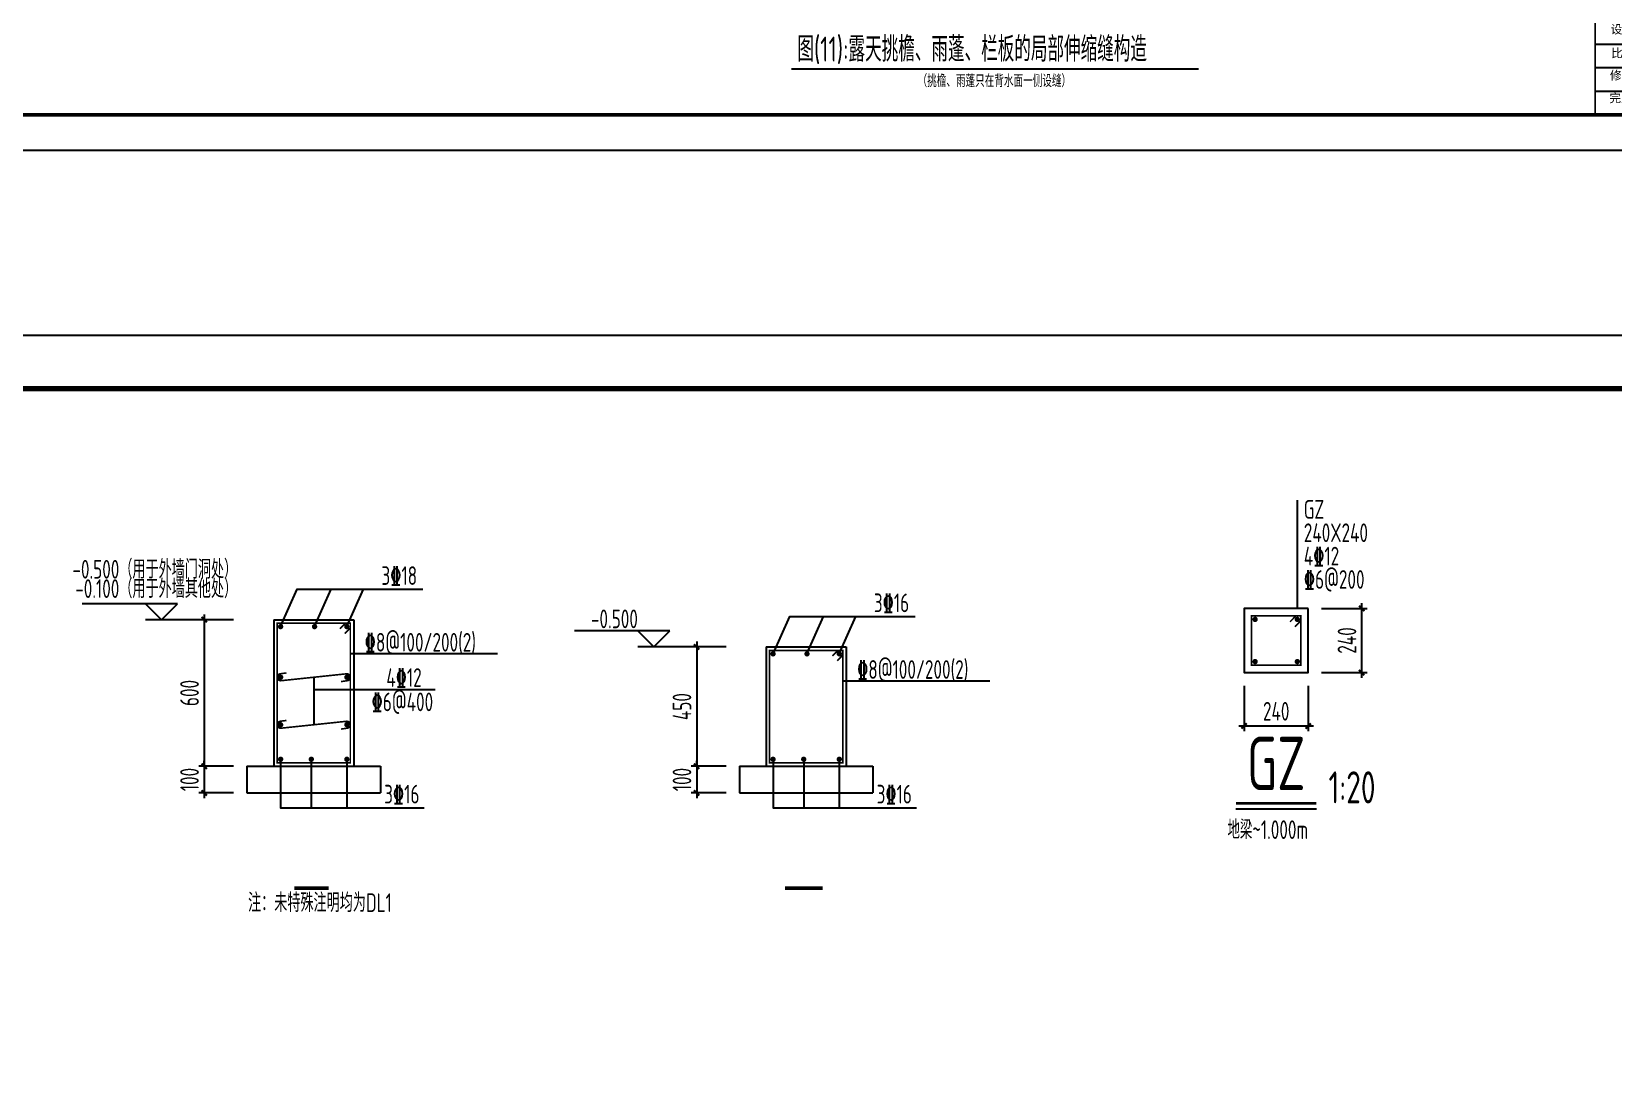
# Model space of a CAD drawing. Extents: x 2303022 to 2899168, y 17226141 to 18257813.
# Drawn here: x 2568410 to 2612821, y 18121100 to 18150074 of the extents above; entities that cross this region are included whole.
import ezdxf
from ezdxf.enums import TextEntityAlignment as Align

# ---------------------------------------------------------------- set-up
doc = ezdxf.new("R2010")
doc.units = 0
doc.header["$LTSCALE"] = 1000
doc.header["$MEASUREMENT"] = 0
doc.layers.get('Defpoints').update_dxf_attribs({"color": 250})
for name, color, linetype in [('3T_BAR', 7, 'Continuous'), ('COLU_DE', 7, 'Continuous'), ('COLU_DE_DIM', 3, 'Continuous'), ('COLU_DE_NUM', 7, 'Continuous'), ('COLU_DE_REIN', 1, 'Continuous'), ('COLU_DE_TEXT', 7, 'Continuous'), ('dim', 7, 'Continuous'), ('DIM_SYMB', 165, 'Continuous'), ('LVTRY', 6, 'Continuous'), ('REIN', 1, 'Continuous'), ('TEXT', 7, 'Continuous'), ('THIN', 7, 'Continuous'), ('TK', 4, 'Continuous'), ('沉降观测-室外', 9, 'Continuous')]:
    doc.layers.add(name, color=color, linetype=linetype)
doc.styles.add('TSSD_Dimension', font='Tssdeng.shx', dxfattribs={"width": 0.7, "bigfont": 'hztxt.shx'})
doc.styles.add('TSSD_Label', font='tssdeng.shx', dxfattribs={"width": 0.7, "bigfont": 'hztxt.shx'})
doc.styles.add('TSSD_REIN', font='tssdeng.shx', dxfattribs={"width": 0.7, "bigfont": 'tssdchn.shx'})
doc.styles.add('图签宋体', font='', dxfattribs={"height": 300})
doc.styles.get('图签宋体').set_extended_font_data('NSimSun')
doc.dimstyles.new('TSSD_100_100', dxfattribs={"dimtxt": 350, "dimasz": 100, "dimexe": 100, "dimexo": 250, "dimgap": 100, "dimtad": 1, "dimdec": 0, "dimzin": 0, "dimdsep": 46, "dimtxsty": 'TSSD_Dimension', "dimblk": 'ARCHTICK', "dimblk1": 'ARCHTICK', "dimblk2": 'ARCHTICK', "dimcen": 0, "dimdle": 100, "dimclrt": 7, "dimadec": 0, "dimazin": 0, "dimtfac": 1, "dimtdec": 0, "dimtix": 1, "dimtmove": 2, "dimatfit": 3, "dimldrblk": 'ARCHTICK', "dimfxl": 0, "dimtolj": 1, "dimtzin": 0, "dimarcsym": 0})
doc.dimstyles.new('TSSD_20_150', dxfattribs={"dimtxt": 525, "dimasz": 150, "dimexe": 150, "dimexo": 375, "dimgap": 150, "dimtad": 1, "dimdec": 0, "dimlfac": 0.133333, "dimzin": 0, "dimdsep": 46, "dimtxsty": 'TSSD_Dimension', "dimblk": 'ARCHTICK', "dimblk1": 'ARCHTICK', "dimblk2": 'ARCHTICK', "dimcen": 0, "dimdle": 150, "dimclrt": 7, "dimadec": 0, "dimazin": 0, "dimtfac": 1, "dimtdec": 0, "dimtix": 1, "dimtmove": 2, "dimatfit": 3, "dimfxl": 0, "dimtolj": 1, "dimtzin": 0, "dimarcsym": 0})

# ---------------------------------------------------------------- blocks, each defined once
blk = doc.blocks.new('_ArchTick')
at = {"color": 0, "linetype": 'ByBlock', "const_width": 0.4}
blk.add_lwpolyline([(-0.5, -0.5), (0.5, 0.5)], dxfattribs=at)
blk = doc.blocks.new('*D666')
at = {"layer": 'Defpoints', "color": 0}
for p in [(4313441, 19386965), (4312641, 19384222), (4313441, 19384222)]:
    blk.add_point(p, dxfattribs=at)
at = {"layer": 'dim', "color": 0, "lineweight": -2}
for p, q in [((4312641, 19387065), (4312641, 19384122)), ((4313191, 19386965), (4312541, 19386965)), ((4313191, 19384222), (4312541, 19384222))]:
    blk.add_line(p, q, dxfattribs=at)
at = {"layer": 'dim', "color": 0, "lineweight": -2, "xscale": 100, "yscale": 100, "zscale": 100}
for p, rotation in [((4312641, 19386965), 90), ((4312641, 19384222), 270)]:
    blk.add_blockref('_ArchTick', p, dxfattribs=dict(at, rotation=rotation))
at = {"layer": 'dim', "color": 7, "insert": (4312366, 19385593), "char_height": 350, "attachment_point": 5, "rotation": 90, "style": 'TSSD_Dimension'}
blk.add_mtext('\\A1;600', dxfattribs=at)
blk = doc.blocks.new('*D667')
at = {"layer": 'Defpoints', "color": 0}
for p in [(4313441, 19384222), (4312641, 19383722), (4313441, 19383722)]:
    blk.add_point(p, dxfattribs=at)
at = {"layer": 'dim', "color": 0, "lineweight": -2}
for p, q in [((4313191, 19384222), (4312541, 19384222)), ((4312641, 19384222), (4312641, 19384322)), ((4312641, 19384222), (4312641, 19383722)), ((4313191, 19383722), (4312541, 19383722)), ((4312641, 19383722), (4312641, 19383622))]:
    blk.add_line(p, q, dxfattribs=at)
at = {"layer": 'dim', "color": 0, "lineweight": -2, "xscale": 100, "yscale": 100, "zscale": 100}
for p, rotation in [((4312641, 19384222), 270), ((4312641, 19383722), 90)]:
    blk.add_blockref('_ArchTick', p, dxfattribs=dict(at, rotation=rotation))
at = {"layer": 'dim', "color": 7, "insert": (4312366, 19383972), "char_height": 350, "attachment_point": 5, "rotation": 90, "style": 'TSSD_Dimension'}
blk.add_mtext('\\A1;100', dxfattribs=at)
blk = doc.blocks.new('*D668')
at = {"layer": 'Defpoints', "color": 0}
for p in [(4322659, 19386455), (4321859, 19384222), (4322659, 19384222)]:
    blk.add_point(p, dxfattribs=at)
at = {"layer": 'dim', "color": 0, "lineweight": -2}
for p, q in [((4321859, 19386555), (4321859, 19384122)), ((4322409, 19386455), (4321759, 19386455)), ((4322409, 19384222), (4321759, 19384222))]:
    blk.add_line(p, q, dxfattribs=at)
at = {"layer": 'dim', "color": 0, "lineweight": -2, "xscale": 100, "yscale": 100, "zscale": 100}
for p, rotation in [((4321859, 19386455), 90), ((4321859, 19384222), 270)]:
    blk.add_blockref('_ArchTick', p, dxfattribs=dict(at, rotation=rotation))
at = {"layer": 'dim', "color": 7, "insert": (4321584, 19385338), "char_height": 350, "attachment_point": 5, "rotation": 90, "style": 'TSSD_Dimension'}
blk.add_mtext('\\A1;450', dxfattribs=at)
blk = doc.blocks.new('*D669')
at = {"layer": 'Defpoints', "color": 0}
for p in [(4322659, 19384222), (4321859, 19383722), (4322659, 19383722)]:
    blk.add_point(p, dxfattribs=at)
at = {"layer": 'dim', "color": 0, "lineweight": -2}
for p, q in [((4322409, 19384222), (4321759, 19384222)), ((4321859, 19384222), (4321859, 19384322)), ((4321859, 19384222), (4321859, 19383722)), ((4322409, 19383722), (4321759, 19383722)), ((4321859, 19383722), (4321859, 19383622))]:
    blk.add_line(p, q, dxfattribs=at)
at = {"layer": 'dim', "color": 0, "lineweight": -2, "xscale": 100, "yscale": 100, "zscale": 100}
for p, rotation in [((4321859, 19384222), 270), ((4321859, 19383722), 90)]:
    blk.add_blockref('_ArchTick', p, dxfattribs=dict(at, rotation=rotation))
at = {"layer": 'dim', "color": 7, "insert": (4321584, 19383972), "char_height": 350, "attachment_point": 5, "rotation": 90, "style": 'TSSD_Dimension'}
blk.add_mtext('\\A1;100', dxfattribs=at)
blk = doc.blocks.new('*D373')
at = {"layer": 'COLU_DE_DIM', "color": 0, "lineweight": -2}
for p, q in [((2604629, 18133875), (2605904, 18133875)), ((2605754, 18131925), (2605754, 18134025)), ((2604629, 18132075), (2605904, 18132075))]:
    blk.add_line(p, q, dxfattribs=at)
at = {"layer": 'Defpoints', "color": 0}
for p in [(2604254, 18133875), (2605754, 18133875), (2604254, 18132075)]:
    blk.add_point(p, dxfattribs=at)
at = {"layer": 'COLU_DE_DIM', "color": 0, "lineweight": -2, "xscale": 150, "yscale": 150, "zscale": 150}
for p, rotation in [((2605754, 18133875), 90), ((2605754, 18132075), 270)]:
    blk.add_blockref('_ArchTick', p, dxfattribs=dict(at, rotation=rotation))
at = {"layer": 'COLU_DE_DIM', "color": 7, "insert": (2605342, 18132975), "char_height": 525, "attachment_point": 5, "rotation": 90, "style": 'TSSD_Dimension'}
blk.add_mtext('\\A1;240', dxfattribs=at)
blk = doc.blocks.new('*D374')
at = {"layer": 'COLU_DE_DIM', "color": 0, "lineweight": -2}
for p, q in [((2602454, 18131700), (2602454, 18130425)), ((2604254, 18131700), (2604254, 18130425)), ((2602304, 18130575), (2604404, 18130575))]:
    blk.add_line(p, q, dxfattribs=at)
at = {"layer": 'Defpoints', "color": 0}
for p in [(2602454, 18132075), (2604254, 18132075), (2604254, 18130575)]:
    blk.add_point(p, dxfattribs=at)
at = {"layer": 'COLU_DE_DIM', "color": 0, "lineweight": -2, "xscale": 150, "yscale": 150, "zscale": 150, "rotation": 180}
blk.add_blockref('_ArchTick', (2602454, 18130575), dxfattribs=at)
at = {"layer": 'COLU_DE_DIM', "color": 0, "lineweight": -2, "xscale": 150, "yscale": 150, "zscale": 150}
blk.add_blockref('_ArchTick', (2604254, 18130575), dxfattribs=at)
at = {"layer": 'COLU_DE_DIM', "color": 7, "insert": (2603354, 18130987), "char_height": 525, "attachment_point": 5, "style": 'TSSD_Dimension'}
blk.add_mtext('\\A1;240', dxfattribs=at)
blk = doc.blocks.new('GeYuanFrame_32285100', base_point=(20.09, 4.53))
at = {"layer": 'TK'}
blk.add_lwpolyline([(20.09, 4.53), (20.09, 598.53), (861.09, 598.53), (861.09, 4.53)], close=True, dxfattribs=at)
at = {"layer": 'TK', "const_width": 1}
blk.add_lwpolyline([(45.09, 588.53), (851.09, 588.53), (851.09, 14.53), (45.09, 14.53)], close=True, dxfattribs=at)
blk = doc.blocks.new('GeYuanFrame_02065267', base_point=(20.09, 4.53))
at = {"layer": 'TK'}
for p, q in [((781.09, 34.37), (851.09, 34.37)), ((781.09, 27.77), (851.09, 27.77)), ((781.09, 21.17), (851.09, 21.17)), ((781.09, 14.53), (851.09, 14.53))]:
    blk.add_line(p, q, dxfattribs=at)
blk.add_lwpolyline([(20.09, 4.53), (20.09, 598.53), (861.09, 598.53), (861.09, 4.53)], close=True, dxfattribs=at)
at = {"layer": 'TK', "const_width": 1}
blk.add_lwpolyline([(45.09, 588.53), (851.09, 588.53), (851.09, 14.53), (45.09, 14.53)], close=True, dxfattribs=at)
at = {"layer": 'TK', "const_width": 0.4}
blk.add_lwpolyline([(781.09, 588.53), (781.09, 14.53)], dxfattribs=at)
at = {"layer": 'TK', "style": '图签宋体'}
for s, p in [('设计阶段', (785.45, 37.32)), ('比    例', (785.59, 30.63)), ('修改版次', (785.24, 24.41)), ('完成时间', (785.11, 18.02))]:
    blk.add_text(s, height=2.4, dxfattribs=at).set_placement(p)
blk = doc.blocks.new('2141421423')
for p, q in [((4313941.2, 19386964.9), (4313941.2, 19384221.5)), ((4313941.2, 19386964.9), (4315441.2, 19386964.9)), ((4315441.2, 19386964.9), (4315441.2, 19384221.5)), ((4315376.2, 19386332.4), (4318131.7, 19386332.4)), ((4323158.8, 19386455.4), (4323158.8, 19384221.5)), ((4323158.8, 19386455.4), (4324658.8, 19386455.4)), ((4324658.8, 19386455.4), (4324658.8, 19384221.5)), ((4314691.2, 19385887.4), (4314691.2, 19384998.3)), ((4314691.2, 19385656.5), (4316964.4, 19385656.5)), ((4324593.8, 19385822.8), (4327349.3, 19385822.8)), ((4313441.2, 19384221.5), (4313441.2, 19383721.5)), ((4313441.2, 19384221.5), (4315941.2, 19384221.5)), ((4315941.2, 19384221.5), (4315941.2, 19383721.5)), ((4322658.8, 19384221.5), (4322658.8, 19383721.5)), ((4322658.8, 19384221.5), (4325158.8, 19384221.5)), ((4325158.8, 19384221.5), (4325158.8, 19383721.5)), ((4313441.2, 19383721.5), (4315941.2, 19383721.5)), ((4322658.8, 19383721.5), (4325158.8, 19383721.5))]:
    blk.add_line(p, q)
for points in [[(4314071.2, 19386834.9), (4314382.6, 19387536.5), (4316732.5, 19387536.5)], [(4314706.4, 19386834.9), (4315017.8, 19387536.5)], [(4315311.2, 19386834.9), (4315622.6, 19387536.5)], [(4323288.8, 19386325.4), (4323600.1, 19387027), (4325950, 19387027)], [(4323924, 19386325.4), (4324235.4, 19387027)], [(4324528.8, 19386325.4), (4324840.1, 19387027)], [(4314071.2, 19384351.5), (4314071.2, 19383445.4), (4316758.3, 19383445.4)], [(4314645.5, 19384351.5), (4314645.5, 19383445.4)], [(4315311.2, 19384351.5), (4315311.2, 19383445.4)], [(4323288.8, 19384351.5), (4323288.8, 19383445.4), (4325975.9, 19383445.4)], [(4323863.1, 19384351.5), (4323863.1, 19383445.4)], [(4324528.8, 19384351.5), (4324528.8, 19383445.4)]]:
    blk.add_lwpolyline(points)
at = {"layer": 'DIM_SYMB', "const_width": 70}
for points in [[(4314328.2, 19381939.1), (4314970, 19381939.1)], [(4323514.6, 19381939.1), (4324218.8, 19381939.1)]]:
    blk.add_lwpolyline(points, dxfattribs=at)
at = {"layer": 'REIN', "const_width": 30}
for points in [[(4315180.4, 19386796), (4315284.3, 19386899.9), (4315376.2, 19386899.9), (4315376.2, 19384286.5), (4314006.2, 19384286.5), (4314006.2, 19386899.9), (4315376.2, 19386899.9), (4315376.2, 19386808.1), (4315272.3, 19386704.1)], [(4324398, 19386286.5), (4324501.9, 19386390.4), (4324593.8, 19386390.4), (4324593.8, 19384286.5), (4323223.8, 19384286.5), (4323223.8, 19386390.4), (4324593.8, 19386390.4), (4324593.8, 19386298.5), (4324489.9, 19386194.6)]]:
    blk.add_lwpolyline(points, dxfattribs=at)
at = {"layer": 'REIN', "const_width": 50}
for points in [[(4314046.2, 19386834.9, 1), (4314096.2, 19386834.9, 1)], [(4314681.4, 19386834.9, 1), (4314731.4, 19386834.9, 1)], [(4315286.2, 19386834.9, 1), (4315336.2, 19386834.9, 1)], [(4323263.8, 19386325.4, 1), (4323313.8, 19386325.4, 1)], [(4323899, 19386325.4, 1), (4323949, 19386325.4, 1)], [(4324503.8, 19386325.4, 1), (4324553.8, 19386325.4, 1)], [(4314046.2, 19385887.4, 1), (4314096.2, 19385887.4, 1)], [(4315286.2, 19385887.4, 1), (4315336.2, 19385887.4, 1)], [(4314046.2, 19384998.3, 1), (4314096.2, 19384998.3, 1)], [(4315286.2, 19384998.3, 1), (4315336.2, 19384998.3, 1)], [(4314046.2, 19384351.5, 1), (4314096.2, 19384351.5, 1)], [(4314620.5, 19384351.5, 1), (4314670.5, 19384351.5, 1)], [(4315286.2, 19384351.5, 1), (4315336.2, 19384351.5, 1)], [(4323263.8, 19384351.5, 1), (4323313.8, 19384351.5, 1)], [(4323838.1, 19384351.5, 1), (4323888.1, 19384351.5, 1)], [(4324503.8, 19384351.5, 1), (4324553.8, 19384351.5, 1)]]:
    blk.add_lwpolyline(points, format="xyb", close=True, dxfattribs=at)
at = {"layer": 'REIN', "const_width": 30}
for points in [[(4314181, 19385968.4), (4314062.2, 19385951.8, 0.9999254), (4314080.2, 19385823), (4315302.2, 19385951.8, -1.0000746), (4315320.2, 19385823), (4315201.3, 19385806.4)], [(4314181, 19385079.3), (4314062.2, 19385062.7, 0.9999254), (4314080.2, 19384933.9), (4315302.2, 19385062.7, -1.0000746), (4315320.2, 19384933.9), (4315201.3, 19384917.3)]]:
    blk.add_lwpolyline(points, format="xyb", dxfattribs=at)
at = {"layer": 'THIN'}
for p, q in [((4312141.2, 19387264.9), (4310354.7, 19387264.9)), ((4311841.2, 19386964.9), (4311541.2, 19387264.9)), ((4311841.2, 19386964.9), (4312141.2, 19387264.9)), ((4312641.2, 19386964.9), (4311541.2, 19386964.9)), ((4321358.8, 19386755.4), (4319572.3, 19386755.4)), ((4321058.8, 19386455.4), (4320758.8, 19386755.4)), ((4321058.8, 19386455.4), (4321358.8, 19386755.4)), ((4321858.8, 19386455.4), (4320758.8, 19386455.4))]:
    blk.add_line(p, q, dxfattribs=at)
at = {"layer": 'TEXT', "style": 'TSSD_REIN', "width": 0.7}
for s, p in [('3\x8418', (4315958.4, 19387615)), ('3\x8416', (4325176, 19387105.5)), ('\x848@100/200(2)', (4315644.7, 19386367.2)), ('\x848@100/200(2)', (4324862.3, 19385857.7)), ('4\x8412', (4316050, 19385706.2)), ('\x846@400', (4315773.7, 19385251)), ('3\x8416', (4316009.7, 19383523.9)), ('3\x8416', (4325227.3, 19383523.9))]:
    blk.add_text(s, height=350, dxfattribs=at).set_placement(p)
at = {"layer": 'THIN', "style": 'TSSD_Label', "width": 0.7}
for s, p in [('-0.500（用于外墙门洞处）', (4313257.5, 19387734)), ('-0.100（用于外墙其他处）', (4313257.5, 19387371.2)), ('-0.500', (4320758.8, 19386805.4)), ('注：未特殊注明均为DL1', (4316153.4, 19381492.4))]:
    blk.add_text(s, height=350, dxfattribs=at).set_placement(p, align=Align.RIGHT)
at = {"layer": 'dim'}
for base, p1, p2, text, picture, middle in [((4312641.2, 19384221.5), (4313441.2, 19386964.9), (4313441.2, 19384221.5), '600', '*D666', (4312366.2, 19385593.2)), ((4321858.8, 19384221.5), (4322658.8, 19386455.4), (4322658.8, 19384221.5), '450', '*D668', (4321583.8, 19385338.5)), ((4312641.2, 19383721.5), (4313441.2, 19384221.5), (4313441.2, 19383721.5), '100', '*D667', (4312366.2, 19383971.5)), ((4321858.8, 19383721.5), (4322658.8, 19384221.5), (4322658.8, 19383721.5), '100', '*D669', (4321583.8, 19383971.5))]:
    dim = blk.add_linear_dim(base=base, p1=p1, p2=p2, angle=90, text=text, dimstyle='TSSD_100_100', dxfattribs=at)
    dim.commit()
    dim.dimension.update_dxf_attribs({"geometry": picture, "text_midpoint": middle})

msp = doc.modelspace()

# ---------------------------------------------------------------- linework, layer by layer
at = {"layer": 'COLU_DE'}
msp.add_lwpolyline([(2604254.4, 18133874.9), (2602454.4, 18133874.9), (2602454.4, 18132074.9), (2604254.4, 18132074.9)], close=True, dxfattribs=at)
at = {"layer": 'COLU_DE_NUM'}
msp.add_line((2602223.6, 18128249.9), (2604485.2, 18128249.9), dxfattribs=at)
at = {"layer": 'COLU_DE_NUM', "const_width": 75}
msp.add_lwpolyline([(2602223.6, 18128399.9), (2604485.2, 18128399.9)], dxfattribs=at)
at = {"layer": 'COLU_DE_REIN', "const_width": 45}
msp.add_lwpolyline([(2603880.4, 18133362.9), (2604044.4, 18133527), (2604044.4, 18133664.9), (2602664.4, 18133664.9), (2602664.4, 18132284.9), (2604044.4, 18132284.9), (2604044.4, 18133664.9), (2603906.5, 18133664.9), (2603742.5, 18133500.8)], dxfattribs=at)
at = {"layer": 'COLU_DE_REIN', "const_width": 75}
for points in [[(2602724.4, 18133567.4, 1), (2602799.4, 18133567.4, 1)], [(2603909.4, 18133567.4, 1), (2603984.4, 18133567.4, 1)], [(2602724.4, 18132382.4, 1), (2602799.4, 18132382.4, 1)], [(2603909.4, 18132382.4, 1), (2603984.4, 18132382.4, 1)]]:
    msp.add_lwpolyline(points, format="xyb", close=True, dxfattribs=at)
at = {"layer": 'COLU_DE_TEXT'}
msp.add_line((2603954.4, 18133874.9), (2603954.4, 18136919.9), dxfattribs=at)
at = {"layer": '沉降观测-室外', "color": 3, "linetype": 'Continuous', "const_width": 60}
msp.add_lwpolyline([(2589742.4, 18149021.4), (2601179.8, 18149021.4)], dxfattribs=at)

# ---------------------------------------------------------------- block references
at = {"layer": '3T_BAR', "color": 11, "xscale": 1.5, "yscale": 1.5, "zscale": 1.5}
msp.add_blockref('2141421423', (-3895706.2, -10946888.3), dxfattribs=at)
at = {"layer": 'LVTRY'}
for name, p, xscale, yscale, zscale in [('GeYuanFrame_02065267', (2536209.8, 18146737.7), 100, 100, 100), ('GeYuanFrame_32285100', (2536209.8, 18052448.8), 150, 150, 150)]:
    msp.add_blockref(name, p, dxfattribs=dict(at, xscale=xscale, yscale=yscale, zscale=zscale))

# ---------------------------------------------------------------- texts
at = {"layer": 'COLU_DE_NUM', "style": 'TSSD_Label', "width": 0.7}
msp.add_text('GZ', height=1500, dxfattribs=at).set_placement((2603354.4, 18129524.9), align=Align.MIDDLE)
msp.add_text('1:20', height=900, dxfattribs=at).set_placement((2604824.4, 18128399.9))
at = {"layer": 'COLU_DE_TEXT', "style": 'TSSD_REIN', "width": 0.7}
for s, p in [('GZ', (2604129.4, 18136394.9)), ('240X240', (2604129.4, 18135738.6)), ('4\x8412', (2604129.4, 18135082.4)), ('\x846@200', (2604129.4, 18134426.1)), ('地梁~1.000m', (2601986.1, 18127400.3))]:
    msp.add_text(s, height=525, dxfattribs=at).set_placement(p)
at = {"layer": '沉降观测-室外', "color": 3, "linetype": 'Continuous', "style": 'TSSD_REIN', "width": 0.7}
for s, height, p in [('图(11):露天挑檐、雨蓬、栏板的局部伸缩缝构造', 700, (2589910.9, 18149231.9)), ('（挑檐、雨蓬只在背水面一侧设缝）', 350, (2593283.9, 18148516.2))]:
    msp.add_text(s, height=height, dxfattribs=at).set_placement(p)

# ---------------------------------------------------------------- dimensions: what is measured, and where the dimension line sits
at = {"layer": 'COLU_DE_DIM'}
for p1, p2, picture, middle in [((2604254.4, 18132074.9), (2604254.4, 18133874.9), '*D373', (2605341.9, 18132974.9)), ((2602454.4, 18132074.9), (2604254.4, 18132074.9), '*D374', (2603354.4, 18130987.4))]:
    dim = msp.add_aligned_dim(p1=p1, p2=p2, distance=-1500, dimstyle='TSSD_20_150', dxfattribs=at)
    dim.commit()
    dim.dimension.update_dxf_attribs({"geometry": picture, "text_midpoint": middle})

doc.saveas('drawing.dxf')
